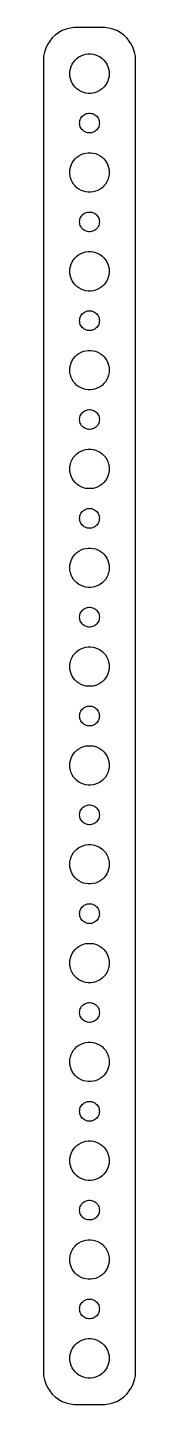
# Model space of a CAD drawing. Extents: x -7 to 7, y -104 to 104.
import ezdxf

# ---------------------------------------------------------------- set-up
doc = ezdxf.new("R2010")
doc.units = 0
doc.layers.get('0').update_dxf_attribs({"linetype": 'CONTINUOUS'})

msp = doc.modelspace()

# ---------------------------------------------------------------- linework, layer by layer
for points in [[(2, -104.49), (2.31395, -104.49), (2.93691, -104.411), (3.54508, -104.255), (4.1289, -104.024), (4.67913, -103.722), (5.18712, -103.353), (5.64484, -102.923), (6.04508, -102.439), (6.38153, -101.909), (6.64888, -101.341), (6.84292, -100.743), (6.96057, -100.127), (7, -99.5), (7, 99.5), (6.96057, 100.127), (6.84292, 100.743), (6.64888, 101.341), (6.38153, 101.909), (6.04508, 102.439), (5.64484, 102.923), (5.18712, 103.353), (4.67913, 103.722), (4.1289, 104.024), (3.54508, 104.255), (2.93691, 104.411), (2.31395, 104.49), (2, 104.49), (2, 104.497), (-2, 104.497), (-2, 104.49), (-2.31395, 104.49), (-2.93691, 104.411), (-3.54508, 104.255), (-4.1289, 104.024), (-4.67913, 103.722), (-5.18712, 103.353), (-5.64484, 102.923), (-6.04508, 102.439), (-6.38153, 101.909), (-6.64888, 101.341), (-6.84292, 100.743), (-6.96057, 100.127), (-7, 99.5), (-7, -99.5), (-6.96057, -100.127), (-6.84292, -100.743), (-6.64888, -101.341), (-6.38153, -101.909), (-6.04508, -102.439), (-5.64484, -102.923), (-5.18712, -103.353), (-4.67913, -103.722), (-4.1289, -104.024), (-3.54508, -104.255), (-2.93691, -104.411), (-2.31395, -104.49), (-2, -104.49), (-2, -104.497), (2, -104.497)], [(-0.188372, 94.5059), (-0.562144, 94.5531), (-0.927051, 94.6468), (-1.27734, 94.7855), (-1.60748, 94.967), (-1.91227, 95.1885), (-2.18691, 95.4464), (-2.42705, 95.7366), (-2.62892, 96.0547), (-2.78933, 96.3956), (-2.90575, 96.7539), (-2.97634, 97.124), (-3, 97.5), (-2.97634, 97.876), (-2.90575, 98.2461), (-2.78933, 98.6044), (-2.62892, 98.9453), (-2.42705, 99.2634), (-2.18691, 99.5536), (-1.91227, 99.8115), (-1.60748, 100.033), (-1.27734, 100.214), (-0.927051, 100.353), (-0.562144, 100.447), (-0.188372, 100.494), (0.188372, 100.494), (0.562144, 100.447), (0.927051, 100.353), (1.27734, 100.214), (1.60748, 100.033), (1.91227, 99.8115), (2.18691, 99.5536), (2.42705, 99.2634), (2.62892, 98.9453), (2.78933, 98.6044), (2.90575, 98.2461), (2.97634, 97.876), (3, 97.5), (2.97634, 97.124), (2.90575, 96.7539), (2.78933, 96.3956), (2.62892, 96.0547), (2.42705, 95.7366), (2.18691, 95.4464), (1.91227, 95.1885), (1.60748, 94.967), (1.27734, 94.7855), (0.927051, 94.6468), (0.562144, 94.5531), (0.188372, 94.5059)], [(-0.094186, 88.503), (-0.281072, 88.5266), (-0.463525, 88.5734), (-0.638669, 88.6428), (-0.80374, 88.7335), (-0.956136, 88.8442), (-1.09345, 88.9732), (-1.21353, 89.1183), (-1.31446, 89.2774), (-1.39466, 89.4478), (-1.45287, 89.627), (-1.48817, 89.812), (-1.5, 90), (-1.48817, 90.188), (-1.45287, 90.373), (-1.39466, 90.5522), (-1.31446, 90.7226), (-1.21353, 90.8817), (-1.09345, 91.0268), (-0.956136, 91.1558), (-0.80374, 91.2665), (-0.638669, 91.3572), (-0.463525, 91.4266), (-0.281072, 91.4734), (-0.094186, 91.497), (0.094186, 91.497), (0.281072, 91.4734), (0.463525, 91.4266), (0.638669, 91.3572), (0.80374, 91.2665), (0.956136, 91.1558), (1.09345, 91.0268), (1.21353, 90.8817), (1.31446, 90.7226), (1.39466, 90.5522), (1.45287, 90.373), (1.48817, 90.188), (1.5, 90), (1.48817, 89.812), (1.45287, 89.627), (1.39466, 89.4478), (1.31446, 89.2774), (1.21353, 89.1183), (1.09345, 88.9732), (0.956136, 88.8442), (0.80374, 88.7335), (0.638669, 88.6428), (0.463525, 88.5734), (0.281072, 88.5266), (0.094186, 88.503)], [(-0.188372, 79.5059), (-0.562144, 79.5531), (-0.927051, 79.6468), (-1.27734, 79.7855), (-1.60748, 79.967), (-1.91227, 80.1885), (-2.18691, 80.4464), (-2.42705, 80.7366), (-2.62892, 81.0547), (-2.78933, 81.3956), (-2.90575, 81.7539), (-2.97634, 82.124), (-3, 82.5), (-2.97634, 82.876), (-2.90575, 83.2461), (-2.78933, 83.6044), (-2.62892, 83.9453), (-2.42705, 84.2634), (-2.18691, 84.5536), (-1.91227, 84.8115), (-1.60748, 85.033), (-1.27734, 85.2145), (-0.927051, 85.3532), (-0.562144, 85.4469), (-0.188372, 85.4941), (0.188372, 85.4941), (0.562144, 85.4469), (0.927051, 85.3532), (1.27734, 85.2145), (1.60748, 85.033), (1.91227, 84.8115), (2.18691, 84.5536), (2.42705, 84.2634), (2.62892, 83.9453), (2.78933, 83.6044), (2.90575, 83.2461), (2.97634, 82.876), (3, 82.5), (2.97634, 82.124), (2.90575, 81.7539), (2.78933, 81.3956), (2.62892, 81.0547), (2.42705, 80.7366), (2.18691, 80.4464), (1.91227, 80.1885), (1.60748, 79.967), (1.27734, 79.7855), (0.927051, 79.6468), (0.562144, 79.5531), (0.188372, 79.5059)], [(-0.094186, 73.503), (-0.281072, 73.5266), (-0.463525, 73.5734), (-0.638669, 73.6428), (-0.80374, 73.7335), (-0.956136, 73.8442), (-1.09345, 73.9732), (-1.21353, 74.1183), (-1.31446, 74.2774), (-1.39466, 74.4478), (-1.45287, 74.627), (-1.48817, 74.812), (-1.5, 75), (-1.48817, 75.188), (-1.45287, 75.373), (-1.39466, 75.5522), (-1.31446, 75.7226), (-1.21353, 75.8817), (-1.09345, 76.0268), (-0.956136, 76.1558), (-0.80374, 76.2665), (-0.638669, 76.3572), (-0.463525, 76.4266), (-0.281072, 76.4734), (-0.094186, 76.497), (0.094186, 76.497), (0.281072, 76.4734), (0.463525, 76.4266), (0.638669, 76.3572), (0.80374, 76.2665), (0.956136, 76.1558), (1.09345, 76.0268), (1.21353, 75.8817), (1.31446, 75.7226), (1.39466, 75.5522), (1.45287, 75.373), (1.48817, 75.188), (1.5, 75), (1.48817, 74.812), (1.45287, 74.627), (1.39466, 74.4478), (1.31446, 74.2774), (1.21353, 74.1183), (1.09345, 73.9732), (0.956136, 73.8442), (0.80374, 73.7335), (0.638669, 73.6428), (0.463525, 73.5734), (0.281072, 73.5266), (0.094186, 73.503)], [(-0.188372, 64.5059), (-0.562144, 64.5531), (-0.927051, 64.6468), (-1.27734, 64.7855), (-1.60748, 64.967), (-1.91227, 65.1885), (-2.18691, 65.4464), (-2.42705, 65.7366), (-2.62892, 66.0547), (-2.78933, 66.3956), (-2.90575, 66.7539), (-2.97634, 67.124), (-3, 67.5), (-2.97634, 67.876), (-2.90575, 68.2461), (-2.78933, 68.6044), (-2.62892, 68.9453), (-2.42705, 69.2634), (-2.18691, 69.5536), (-1.91227, 69.8115), (-1.60748, 70.033), (-1.27734, 70.2145), (-0.927051, 70.3532), (-0.562144, 70.4469), (-0.188372, 70.4941), (0.188372, 70.4941), (0.562144, 70.4469), (0.927051, 70.3532), (1.27734, 70.2145), (1.60748, 70.033), (1.91227, 69.8115), (2.18691, 69.5536), (2.42705, 69.2634), (2.62892, 68.9453), (2.78933, 68.6044), (2.90575, 68.2461), (2.97634, 67.876), (3, 67.5), (2.97634, 67.124), (2.90575, 66.7539), (2.78933, 66.3956), (2.62892, 66.0547), (2.42705, 65.7366), (2.18691, 65.4464), (1.91227, 65.1885), (1.60748, 64.967), (1.27734, 64.7855), (0.927051, 64.6468), (0.562144, 64.5531), (0.188372, 64.5059)], [(-0.094186, 58.503), (-0.281072, 58.5266), (-0.463525, 58.5734), (-0.638669, 58.6428), (-0.80374, 58.7335), (-0.956136, 58.8442), (-1.09345, 58.9732), (-1.21353, 59.1183), (-1.31446, 59.2774), (-1.39466, 59.4478), (-1.45287, 59.627), (-1.48817, 59.812), (-1.5, 60), (-1.48817, 60.188), (-1.45287, 60.373), (-1.39466, 60.5522), (-1.31446, 60.7226), (-1.21353, 60.8817), (-1.09345, 61.0268), (-0.956136, 61.1558), (-0.80374, 61.2665), (-0.638669, 61.3572), (-0.463525, 61.4266), (-0.281072, 61.4734), (-0.094186, 61.497), (0.094186, 61.497), (0.281072, 61.4734), (0.463525, 61.4266), (0.638669, 61.3572), (0.80374, 61.2665), (0.956136, 61.1558), (1.09345, 61.0268), (1.21353, 60.8817), (1.31446, 60.7226), (1.39466, 60.5522), (1.45287, 60.373), (1.48817, 60.188), (1.5, 60), (1.48817, 59.812), (1.45287, 59.627), (1.39466, 59.4478), (1.31446, 59.2774), (1.21353, 59.1183), (1.09345, 58.9732), (0.956136, 58.8442), (0.80374, 58.7335), (0.638669, 58.6428), (0.463525, 58.5734), (0.281072, 58.5266), (0.094186, 58.503)], [(-0.188372, 49.5059), (-0.562144, 49.5531), (-0.927051, 49.6468), (-1.27734, 49.7855), (-1.60748, 49.967), (-1.91227, 50.1885), (-2.18691, 50.4464), (-2.42705, 50.7366), (-2.62892, 51.0547), (-2.78933, 51.3956), (-2.90575, 51.7539), (-2.97634, 52.124), (-3, 52.5), (-2.97634, 52.876), (-2.90575, 53.2461), (-2.78933, 53.6044), (-2.62892, 53.9453), (-2.42705, 54.2634), (-2.18691, 54.5536), (-1.91227, 54.8115), (-1.60748, 55.033), (-1.27734, 55.2145), (-0.927051, 55.3532), (-0.562144, 55.4469), (-0.188372, 55.4941), (0.188372, 55.4941), (0.562144, 55.4469), (0.927051, 55.3532), (1.27734, 55.2145), (1.60748, 55.033), (1.91227, 54.8115), (2.18691, 54.5536), (2.42705, 54.2634), (2.62892, 53.9453), (2.78933, 53.6044), (2.90575, 53.2461), (2.97634, 52.876), (3, 52.5), (2.97634, 52.124), (2.90575, 51.7539), (2.78933, 51.3956), (2.62892, 51.0547), (2.42705, 50.7366), (2.18691, 50.4464), (1.91227, 50.1885), (1.60748, 49.967), (1.27734, 49.7855), (0.927051, 49.6468), (0.562144, 49.5531), (0.188372, 49.5059)], [(-0.094186, 43.503), (-0.281072, 43.5266), (-0.463525, 43.5734), (-0.638669, 43.6428), (-0.80374, 43.7335), (-0.956136, 43.8442), (-1.09345, 43.9732), (-1.21353, 44.1183), (-1.31446, 44.2774), (-1.39466, 44.4478), (-1.45287, 44.627), (-1.48817, 44.812), (-1.5, 45), (-1.48817, 45.188), (-1.45287, 45.373), (-1.39466, 45.5522), (-1.31446, 45.7226), (-1.21353, 45.8817), (-1.09345, 46.0268), (-0.956136, 46.1558), (-0.80374, 46.2665), (-0.638669, 46.3572), (-0.463525, 46.4266), (-0.281072, 46.4734), (-0.094186, 46.497), (0.094186, 46.497), (0.281072, 46.4734), (0.463525, 46.4266), (0.638669, 46.3572), (0.80374, 46.2665), (0.956136, 46.1558), (1.09345, 46.0268), (1.21353, 45.8817), (1.31446, 45.7226), (1.39466, 45.5522), (1.45287, 45.373), (1.48817, 45.188), (1.5, 45), (1.48817, 44.812), (1.45287, 44.627), (1.39466, 44.4478), (1.31446, 44.2774), (1.21353, 44.1183), (1.09345, 43.9732), (0.956136, 43.8442), (0.80374, 43.7335), (0.638669, 43.6428), (0.463525, 43.5734), (0.281072, 43.5266), (0.094186, 43.503)], [(-0.188372, 34.5059), (-0.562144, 34.5531), (-0.927051, 34.6468), (-1.27734, 34.7855), (-1.60748, 34.967), (-1.91227, 35.1885), (-2.18691, 35.4464), (-2.42705, 35.7366), (-2.62892, 36.0547), (-2.78933, 36.3956), (-2.90575, 36.7539), (-2.97634, 37.124), (-3, 37.5), (-2.97634, 37.876), (-2.90575, 38.2461), (-2.78933, 38.6044), (-2.62892, 38.9453), (-2.42705, 39.2634), (-2.18691, 39.5536), (-1.91227, 39.8115), (-1.60748, 40.033), (-1.27734, 40.2145), (-0.927051, 40.3532), (-0.562144, 40.4469), (-0.188372, 40.4941), (0.188372, 40.4941), (0.562144, 40.4469), (0.927051, 40.3532), (1.27734, 40.2145), (1.60748, 40.033), (1.91227, 39.8115), (2.18691, 39.5536), (2.42705, 39.2634), (2.62892, 38.9453), (2.78933, 38.6044), (2.90575, 38.2461), (2.97634, 37.876), (3, 37.5), (2.97634, 37.124), (2.90575, 36.7539), (2.78933, 36.3956), (2.62892, 36.0547), (2.42705, 35.7366), (2.18691, 35.4464), (1.91227, 35.1885), (1.60748, 34.967), (1.27734, 34.7855), (0.927051, 34.6468), (0.562144, 34.5531), (0.188372, 34.5059)], [(-0.094186, 28.503), (-0.281072, 28.5266), (-0.463525, 28.5734), (-0.638669, 28.6428), (-0.80374, 28.7335), (-0.956136, 28.8442), (-1.09345, 28.9732), (-1.21353, 29.1183), (-1.31446, 29.2774), (-1.39466, 29.4478), (-1.45287, 29.627), (-1.48817, 29.812), (-1.5, 30), (-1.48817, 30.188), (-1.45287, 30.373), (-1.39466, 30.5522), (-1.31446, 30.7226), (-1.21353, 30.8817), (-1.09345, 31.0268), (-0.956136, 31.1558), (-0.80374, 31.2665), (-0.638669, 31.3572), (-0.463525, 31.4266), (-0.281072, 31.4734), (-0.094186, 31.497), (0.094186, 31.497), (0.281072, 31.4734), (0.463525, 31.4266), (0.638669, 31.3572), (0.80374, 31.2665), (0.956136, 31.1558), (1.09345, 31.0268), (1.21353, 30.8817), (1.31446, 30.7226), (1.39466, 30.5522), (1.45287, 30.373), (1.48817, 30.188), (1.5, 30), (1.48817, 29.812), (1.45287, 29.627), (1.39466, 29.4478), (1.31446, 29.2774), (1.21353, 29.1183), (1.09345, 28.9732), (0.956136, 28.8442), (0.80374, 28.7335), (0.638669, 28.6428), (0.463525, 28.5734), (0.281072, 28.5266), (0.094186, 28.503)], [(-0.188372, 19.5059), (-0.562144, 19.5531), (-0.927051, 19.6468), (-1.27734, 19.7855), (-1.60748, 19.967), (-1.91227, 20.1885), (-2.18691, 20.4464), (-2.42705, 20.7366), (-2.62892, 21.0547), (-2.78933, 21.3956), (-2.90575, 21.7539), (-2.97634, 22.124), (-3, 22.5), (-2.97634, 22.876), (-2.90575, 23.2461), (-2.78933, 23.6044), (-2.62892, 23.9453), (-2.42705, 24.2634), (-2.18691, 24.5536), (-1.91227, 24.8115), (-1.60748, 25.033), (-1.27734, 25.2145), (-0.927051, 25.3532), (-0.562144, 25.4469), (-0.188372, 25.4941), (0.188372, 25.4941), (0.562144, 25.4469), (0.927051, 25.3532), (1.27734, 25.2145), (1.60748, 25.033), (1.91227, 24.8115), (2.18691, 24.5536), (2.42705, 24.2634), (2.62892, 23.9453), (2.78933, 23.6044), (2.90575, 23.2461), (2.97634, 22.876), (3, 22.5), (2.97634, 22.124), (2.90575, 21.7539), (2.78933, 21.3956), (2.62892, 21.0547), (2.42705, 20.7366), (2.18691, 20.4464), (1.91227, 20.1885), (1.60748, 19.967), (1.27734, 19.7855), (0.927051, 19.6468), (0.562144, 19.5531), (0.188372, 19.5059)], [(-0.094186, 13.503), (-0.281072, 13.5266), (-0.463525, 13.5734), (-0.638669, 13.6428), (-0.80374, 13.7335), (-0.956136, 13.8442), (-1.09345, 13.9732), (-1.21353, 14.1183), (-1.31446, 14.2774), (-1.39466, 14.4478), (-1.45287, 14.627), (-1.48817, 14.812), (-1.5, 15), (-1.48817, 15.188), (-1.45287, 15.373), (-1.39466, 15.5522), (-1.31446, 15.7226), (-1.21353, 15.8817), (-1.09345, 16.0268), (-0.956136, 16.1558), (-0.80374, 16.2665), (-0.638669, 16.3572), (-0.463525, 16.4266), (-0.281072, 16.4734), (-0.094186, 16.497), (0.094186, 16.497), (0.281072, 16.4734), (0.463525, 16.4266), (0.638669, 16.3572), (0.80374, 16.2665), (0.956136, 16.1558), (1.09345, 16.0268), (1.21353, 15.8817), (1.31446, 15.7226), (1.39466, 15.5522), (1.45287, 15.373), (1.48817, 15.188), (1.5, 15), (1.48817, 14.812), (1.45287, 14.627), (1.39466, 14.4478), (1.31446, 14.2774), (1.21353, 14.1183), (1.09345, 13.9732), (0.956136, 13.8442), (0.80374, 13.7335), (0.638669, 13.6428), (0.463525, 13.5734), (0.281072, 13.5266), (0.094186, 13.503)], [(-0.188372, 4.50592), (-0.562144, 4.55314), (-0.927051, 4.64683), (-1.27734, 4.78552), (-1.60748, 4.96702), (-1.91227, 5.18846), (-2.18691, 5.44636), (-2.42705, 5.73664), (-2.62892, 6.05474), (-2.78933, 6.39563), (-2.90575, 6.75393), (-2.97634, 7.124), (-3, 7.5), (-2.97634, 7.876), (-2.90575, 8.24607), (-2.78933, 8.60437), (-2.62892, 8.94526), (-2.42705, 9.26336), (-2.18691, 9.55364), (-1.91227, 9.81154), (-1.60748, 10.033), (-1.27734, 10.2145), (-0.927051, 10.3532), (-0.562144, 10.4469), (-0.188372, 10.4941), (0.188372, 10.4941), (0.562144, 10.4469), (0.927051, 10.3532), (1.27734, 10.2145), (1.60748, 10.033), (1.91227, 9.81154), (2.18691, 9.55364), (2.42705, 9.26336), (2.62892, 8.94526), (2.78933, 8.60437), (2.90575, 8.24607), (2.97634, 7.876), (3, 7.5), (2.97634, 7.124), (2.90575, 6.75393), (2.78933, 6.39563), (2.62892, 6.05474), (2.42705, 5.73664), (2.18691, 5.44636), (1.91227, 5.18846), (1.60748, 4.96702), (1.27734, 4.78552), (0.927051, 4.64683), (0.562144, 4.55314), (0.188372, 4.50592)], [(-0.094186, -1.49704), (-0.281072, -1.47343), (-0.463525, -1.42658), (-0.638669, -1.35724), (-0.80374, -1.26649), (-0.956136, -1.15577), (-1.09345, -1.02682), (-1.21353, -0.881678), (-1.31446, -0.722631), (-1.39466, -0.552187), (-1.45287, -0.373035), (-1.48817, -0.188), (-1.5, 0), (-1.48817, 0.188), (-1.45287, 0.373035), (-1.39466, 0.552187), (-1.31446, 0.722631), (-1.21353, 0.881678), (-1.09345, 1.02682), (-0.956136, 1.15577), (-0.80374, 1.26649), (-0.638669, 1.35724), (-0.463525, 1.42658), (-0.281072, 1.47343), (-0.094186, 1.49704), (0.094186, 1.49704), (0.281072, 1.47343), (0.463525, 1.42658), (0.638669, 1.35724), (0.80374, 1.26649), (0.956136, 1.15577), (1.09345, 1.02682), (1.21353, 0.881678), (1.31446, 0.722631), (1.39466, 0.552187), (1.45287, 0.373035), (1.48817, 0.188), (1.5, 0), (1.48817, -0.188), (1.45287, -0.373035), (1.39466, -0.552187), (1.31446, -0.722631), (1.21353, -0.881678), (1.09345, -1.02682), (0.956136, -1.15577), (0.80374, -1.26649), (0.638669, -1.35724), (0.463525, -1.42658), (0.281072, -1.47343), (0.094186, -1.49704)], [(-0.188372, -10.4941), (-0.562144, -10.4469), (-0.927051, -10.3532), (-1.27734, -10.2145), (-1.60748, -10.033), (-1.91227, -9.81154), (-2.18691, -9.55364), (-2.42705, -9.26336), (-2.62892, -8.94526), (-2.78933, -8.60437), (-2.90575, -8.24607), (-2.97634, -7.876), (-3, -7.5), (-2.97634, -7.124), (-2.90575, -6.75393), (-2.78933, -6.39563), (-2.62892, -6.05474), (-2.42705, -5.73664), (-2.18691, -5.44636), (-1.91227, -5.18846), (-1.60748, -4.96702), (-1.27734, -4.78552), (-0.927051, -4.64683), (-0.562144, -4.55314), (-0.188372, -4.50592), (0.188372, -4.50592), (0.562144, -4.55314), (0.927051, -4.64683), (1.27734, -4.78552), (1.60748, -4.96702), (1.91227, -5.18846), (2.18691, -5.44636), (2.42705, -5.73664), (2.62892, -6.05474), (2.78933, -6.39563), (2.90575, -6.75393), (2.97634, -7.124), (3, -7.5), (2.97634, -7.876), (2.90575, -8.24607), (2.78933, -8.60437), (2.62892, -8.94526), (2.42705, -9.26336), (2.18691, -9.55364), (1.91227, -9.81154), (1.60748, -10.033), (1.27734, -10.2145), (0.927051, -10.3532), (0.562144, -10.4469), (0.188372, -10.4941)], [(-0.094186, -16.497), (-0.281072, -16.4734), (-0.463525, -16.4266), (-0.638669, -16.3572), (-0.80374, -16.2665), (-0.956136, -16.1558), (-1.09345, -16.0268), (-1.21353, -15.8817), (-1.31446, -15.7226), (-1.39466, -15.5522), (-1.45287, -15.373), (-1.48817, -15.188), (-1.5, -15), (-1.48817, -14.812), (-1.45287, -14.627), (-1.39466, -14.4478), (-1.31446, -14.2774), (-1.21353, -14.1183), (-1.09345, -13.9732), (-0.956136, -13.8442), (-0.80374, -13.7335), (-0.638669, -13.6428), (-0.463525, -13.5734), (-0.281072, -13.5266), (-0.094186, -13.503), (0.094186, -13.503), (0.281072, -13.5266), (0.463525, -13.5734), (0.638669, -13.6428), (0.80374, -13.7335), (0.956136, -13.8442), (1.09345, -13.9732), (1.21353, -14.1183), (1.31446, -14.2774), (1.39466, -14.4478), (1.45287, -14.627), (1.48817, -14.812), (1.5, -15), (1.48817, -15.188), (1.45287, -15.373), (1.39466, -15.5522), (1.31446, -15.7226), (1.21353, -15.8817), (1.09345, -16.0268), (0.956136, -16.1558), (0.80374, -16.2665), (0.638669, -16.3572), (0.463525, -16.4266), (0.281072, -16.4734), (0.094186, -16.497)], [(-0.188372, -25.4941), (-0.562144, -25.4469), (-0.927051, -25.3532), (-1.27734, -25.2145), (-1.60748, -25.033), (-1.91227, -24.8115), (-2.18691, -24.5536), (-2.42705, -24.2634), (-2.62892, -23.9453), (-2.78933, -23.6044), (-2.90575, -23.2461), (-2.97634, -22.876), (-3, -22.5), (-2.97634, -22.124), (-2.90575, -21.7539), (-2.78933, -21.3956), (-2.62892, -21.0547), (-2.42705, -20.7366), (-2.18691, -20.4464), (-1.91227, -20.1885), (-1.60748, -19.967), (-1.27734, -19.7855), (-0.927051, -19.6468), (-0.562144, -19.5531), (-0.188372, -19.5059), (0.188372, -19.5059), (0.562144, -19.5531), (0.927051, -19.6468), (1.27734, -19.7855), (1.60748, -19.967), (1.91227, -20.1885), (2.18691, -20.4464), (2.42705, -20.7366), (2.62892, -21.0547), (2.78933, -21.3956), (2.90575, -21.7539), (2.97634, -22.124), (3, -22.5), (2.97634, -22.876), (2.90575, -23.2461), (2.78933, -23.6044), (2.62892, -23.9453), (2.42705, -24.2634), (2.18691, -24.5536), (1.91227, -24.8115), (1.60748, -25.033), (1.27734, -25.2145), (0.927051, -25.3532), (0.562144, -25.4469), (0.188372, -25.4941)], [(-0.094186, -31.497), (-0.281072, -31.4734), (-0.463525, -31.4266), (-0.638669, -31.3572), (-0.80374, -31.2665), (-0.956136, -31.1558), (-1.09345, -31.0268), (-1.21353, -30.8817), (-1.31446, -30.7226), (-1.39466, -30.5522), (-1.45287, -30.373), (-1.48817, -30.188), (-1.5, -30), (-1.48817, -29.812), (-1.45287, -29.627), (-1.39466, -29.4478), (-1.31446, -29.2774), (-1.21353, -29.1183), (-1.09345, -28.9732), (-0.956136, -28.8442), (-0.80374, -28.7335), (-0.638669, -28.6428), (-0.463525, -28.5734), (-0.281072, -28.5266), (-0.094186, -28.503), (0.094186, -28.503), (0.281072, -28.5266), (0.463525, -28.5734), (0.638669, -28.6428), (0.80374, -28.7335), (0.956136, -28.8442), (1.09345, -28.9732), (1.21353, -29.1183), (1.31446, -29.2774), (1.39466, -29.4478), (1.45287, -29.627), (1.48817, -29.812), (1.5, -30), (1.48817, -30.188), (1.45287, -30.373), (1.39466, -30.5522), (1.31446, -30.7226), (1.21353, -30.8817), (1.09345, -31.0268), (0.956136, -31.1558), (0.80374, -31.2665), (0.638669, -31.3572), (0.463525, -31.4266), (0.281072, -31.4734), (0.094186, -31.497)], [(-0.188372, -40.4941), (-0.562144, -40.4469), (-0.927051, -40.3532), (-1.27734, -40.2145), (-1.60748, -40.033), (-1.91227, -39.8115), (-2.18691, -39.5536), (-2.42705, -39.2634), (-2.62892, -38.9453), (-2.78933, -38.6044), (-2.90575, -38.2461), (-2.97634, -37.876), (-3, -37.5), (-2.97634, -37.124), (-2.90575, -36.7539), (-2.78933, -36.3956), (-2.62892, -36.0547), (-2.42705, -35.7366), (-2.18691, -35.4464), (-1.91227, -35.1885), (-1.60748, -34.967), (-1.27734, -34.7855), (-0.927051, -34.6468), (-0.562144, -34.5531), (-0.188372, -34.5059), (0.188372, -34.5059), (0.562144, -34.5531), (0.927051, -34.6468), (1.27734, -34.7855), (1.60748, -34.967), (1.91227, -35.1885), (2.18691, -35.4464), (2.42705, -35.7366), (2.62892, -36.0547), (2.78933, -36.3956), (2.90575, -36.7539), (2.97634, -37.124), (3, -37.5), (2.97634, -37.876), (2.90575, -38.2461), (2.78933, -38.6044), (2.62892, -38.9453), (2.42705, -39.2634), (2.18691, -39.5536), (1.91227, -39.8115), (1.60748, -40.033), (1.27734, -40.2145), (0.927051, -40.3532), (0.562144, -40.4469), (0.188372, -40.4941)], [(-0.094186, -46.497), (-0.281072, -46.4734), (-0.463525, -46.4266), (-0.638669, -46.3572), (-0.80374, -46.2665), (-0.956136, -46.1558), (-1.09345, -46.0268), (-1.21353, -45.8817), (-1.31446, -45.7226), (-1.39466, -45.5522), (-1.45287, -45.373), (-1.48817, -45.188), (-1.5, -45), (-1.48817, -44.812), (-1.45287, -44.627), (-1.39466, -44.4478), (-1.31446, -44.2774), (-1.21353, -44.1183), (-1.09345, -43.9732), (-0.956136, -43.8442), (-0.80374, -43.7335), (-0.638669, -43.6428), (-0.463525, -43.5734), (-0.281072, -43.5266), (-0.094186, -43.503), (0.094186, -43.503), (0.281072, -43.5266), (0.463525, -43.5734), (0.638669, -43.6428), (0.80374, -43.7335), (0.956136, -43.8442), (1.09345, -43.9732), (1.21353, -44.1183), (1.31446, -44.2774), (1.39466, -44.4478), (1.45287, -44.627), (1.48817, -44.812), (1.5, -45), (1.48817, -45.188), (1.45287, -45.373), (1.39466, -45.5522), (1.31446, -45.7226), (1.21353, -45.8817), (1.09345, -46.0268), (0.956136, -46.1558), (0.80374, -46.2665), (0.638669, -46.3572), (0.463525, -46.4266), (0.281072, -46.4734), (0.094186, -46.497)], [(-0.188372, -55.4941), (-0.562144, -55.4469), (-0.927051, -55.3532), (-1.27734, -55.2145), (-1.60748, -55.033), (-1.91227, -54.8115), (-2.18691, -54.5536), (-2.42705, -54.2634), (-2.62892, -53.9453), (-2.78933, -53.6044), (-2.90575, -53.2461), (-2.97634, -52.876), (-3, -52.5), (-2.97634, -52.124), (-2.90575, -51.7539), (-2.78933, -51.3956), (-2.62892, -51.0547), (-2.42705, -50.7366), (-2.18691, -50.4464), (-1.91227, -50.1885), (-1.60748, -49.967), (-1.27734, -49.7855), (-0.927051, -49.6468), (-0.562144, -49.5531), (-0.188372, -49.5059), (0.188372, -49.5059), (0.562144, -49.5531), (0.927051, -49.6468), (1.27734, -49.7855), (1.60748, -49.967), (1.91227, -50.1885), (2.18691, -50.4464), (2.42705, -50.7366), (2.62892, -51.0547), (2.78933, -51.3956), (2.90575, -51.7539), (2.97634, -52.124), (3, -52.5), (2.97634, -52.876), (2.90575, -53.2461), (2.78933, -53.6044), (2.62892, -53.9453), (2.42705, -54.2634), (2.18691, -54.5536), (1.91227, -54.8115), (1.60748, -55.033), (1.27734, -55.2145), (0.927051, -55.3532), (0.562144, -55.4469), (0.188372, -55.4941)], [(-0.094186, -61.497), (-0.281072, -61.4734), (-0.463525, -61.4266), (-0.638669, -61.3572), (-0.80374, -61.2665), (-0.956136, -61.1558), (-1.09345, -61.0268), (-1.21353, -60.8817), (-1.31446, -60.7226), (-1.39466, -60.5522), (-1.45287, -60.373), (-1.48817, -60.188), (-1.5, -60), (-1.48817, -59.812), (-1.45287, -59.627), (-1.39466, -59.4478), (-1.31446, -59.2774), (-1.21353, -59.1183), (-1.09345, -58.9732), (-0.956136, -58.8442), (-0.80374, -58.7335), (-0.638669, -58.6428), (-0.463525, -58.5734), (-0.281072, -58.5266), (-0.094186, -58.503), (0.094186, -58.503), (0.281072, -58.5266), (0.463525, -58.5734), (0.638669, -58.6428), (0.80374, -58.7335), (0.956136, -58.8442), (1.09345, -58.9732), (1.21353, -59.1183), (1.31446, -59.2774), (1.39466, -59.4478), (1.45287, -59.627), (1.48817, -59.812), (1.5, -60), (1.48817, -60.188), (1.45287, -60.373), (1.39466, -60.5522), (1.31446, -60.7226), (1.21353, -60.8817), (1.09345, -61.0268), (0.956136, -61.1558), (0.80374, -61.2665), (0.638669, -61.3572), (0.463525, -61.4266), (0.281072, -61.4734), (0.094186, -61.497)], [(-0.188372, -70.4941), (-0.562144, -70.4469), (-0.927051, -70.3532), (-1.27734, -70.2145), (-1.60748, -70.033), (-1.91227, -69.8115), (-2.18691, -69.5536), (-2.42705, -69.2634), (-2.62892, -68.9453), (-2.78933, -68.6044), (-2.90575, -68.2461), (-2.97634, -67.876), (-3, -67.5), (-2.97634, -67.124), (-2.90575, -66.7539), (-2.78933, -66.3956), (-2.62892, -66.0547), (-2.42705, -65.7366), (-2.18691, -65.4464), (-1.91227, -65.1885), (-1.60748, -64.967), (-1.27734, -64.7855), (-0.927051, -64.6468), (-0.562144, -64.5531), (-0.188372, -64.5059), (0.188372, -64.5059), (0.562144, -64.5531), (0.927051, -64.6468), (1.27734, -64.7855), (1.60748, -64.967), (1.91227, -65.1885), (2.18691, -65.4464), (2.42705, -65.7366), (2.62892, -66.0547), (2.78933, -66.3956), (2.90575, -66.7539), (2.97634, -67.124), (3, -67.5), (2.97634, -67.876), (2.90575, -68.2461), (2.78933, -68.6044), (2.62892, -68.9453), (2.42705, -69.2634), (2.18691, -69.5536), (1.91227, -69.8115), (1.60748, -70.033), (1.27734, -70.2145), (0.927051, -70.3532), (0.562144, -70.4469), (0.188372, -70.4941)], [(-0.094186, -76.497), (-0.281072, -76.4734), (-0.463525, -76.4266), (-0.638669, -76.3572), (-0.80374, -76.2665), (-0.956136, -76.1558), (-1.09345, -76.0268), (-1.21353, -75.8817), (-1.31446, -75.7226), (-1.39466, -75.5522), (-1.45287, -75.373), (-1.48817, -75.188), (-1.5, -75), (-1.48817, -74.812), (-1.45287, -74.627), (-1.39466, -74.4478), (-1.31446, -74.2774), (-1.21353, -74.1183), (-1.09345, -73.9732), (-0.956136, -73.8442), (-0.80374, -73.7335), (-0.638669, -73.6428), (-0.463525, -73.5734), (-0.281072, -73.5266), (-0.094186, -73.503), (0.094186, -73.503), (0.281072, -73.5266), (0.463525, -73.5734), (0.638669, -73.6428), (0.80374, -73.7335), (0.956136, -73.8442), (1.09345, -73.9732), (1.21353, -74.1183), (1.31446, -74.2774), (1.39466, -74.4478), (1.45287, -74.627), (1.48817, -74.812), (1.5, -75), (1.48817, -75.188), (1.45287, -75.373), (1.39466, -75.5522), (1.31446, -75.7226), (1.21353, -75.8817), (1.09345, -76.0268), (0.956136, -76.1558), (0.80374, -76.2665), (0.638669, -76.3572), (0.463525, -76.4266), (0.281072, -76.4734), (0.094186, -76.497)], [(-0.188372, -85.4941), (-0.562144, -85.4469), (-0.927051, -85.3532), (-1.27734, -85.2145), (-1.60748, -85.033), (-1.91227, -84.8115), (-2.18691, -84.5536), (-2.42705, -84.2634), (-2.62892, -83.9453), (-2.78933, -83.6044), (-2.90575, -83.2461), (-2.97634, -82.876), (-3, -82.5), (-2.97634, -82.124), (-2.90575, -81.7539), (-2.78933, -81.3956), (-2.62892, -81.0547), (-2.42705, -80.7366), (-2.18691, -80.4464), (-1.91227, -80.1885), (-1.60748, -79.967), (-1.27734, -79.7855), (-0.927051, -79.6468), (-0.562144, -79.5531), (-0.188372, -79.5059), (0.188372, -79.5059), (0.562144, -79.5531), (0.927051, -79.6468), (1.27734, -79.7855), (1.60748, -79.967), (1.91227, -80.1885), (2.18691, -80.4464), (2.42705, -80.7366), (2.62892, -81.0547), (2.78933, -81.3956), (2.90575, -81.7539), (2.97634, -82.124), (3, -82.5), (2.97634, -82.876), (2.90575, -83.2461), (2.78933, -83.6044), (2.62892, -83.9453), (2.42705, -84.2634), (2.18691, -84.5536), (1.91227, -84.8115), (1.60748, -85.033), (1.27734, -85.2145), (0.927051, -85.3532), (0.562144, -85.4469), (0.188372, -85.4941)], [(-0.094186, -91.497), (-0.281072, -91.4734), (-0.463525, -91.4266), (-0.638669, -91.3572), (-0.80374, -91.2665), (-0.956136, -91.1558), (-1.09345, -91.0268), (-1.21353, -90.8817), (-1.31446, -90.7226), (-1.39466, -90.5522), (-1.45287, -90.373), (-1.48817, -90.188), (-1.5, -90), (-1.48817, -89.812), (-1.45287, -89.627), (-1.39466, -89.4478), (-1.31446, -89.2774), (-1.21353, -89.1183), (-1.09345, -88.9732), (-0.956136, -88.8442), (-0.80374, -88.7335), (-0.638669, -88.6428), (-0.463525, -88.5734), (-0.281072, -88.5266), (-0.094186, -88.503), (0.094186, -88.503), (0.281072, -88.5266), (0.463525, -88.5734), (0.638669, -88.6428), (0.80374, -88.7335), (0.956136, -88.8442), (1.09345, -88.9732), (1.21353, -89.1183), (1.31446, -89.2774), (1.39466, -89.4478), (1.45287, -89.627), (1.48817, -89.812), (1.5, -90), (1.48817, -90.188), (1.45287, -90.373), (1.39466, -90.5522), (1.31446, -90.7226), (1.21353, -90.8817), (1.09345, -91.0268), (0.956136, -91.1558), (0.80374, -91.2665), (0.638669, -91.3572), (0.463525, -91.4266), (0.281072, -91.4734), (0.094186, -91.497)], [(-0.188372, -100.494), (-0.562144, -100.447), (-0.927051, -100.353), (-1.27734, -100.214), (-1.60748, -100.033), (-1.91227, -99.8115), (-2.18691, -99.5536), (-2.42705, -99.2634), (-2.62892, -98.9453), (-2.78933, -98.6044), (-2.90575, -98.2461), (-2.97634, -97.876), (-3, -97.5), (-2.97634, -97.124), (-2.90575, -96.7539), (-2.78933, -96.3956), (-2.62892, -96.0547), (-2.42705, -95.7366), (-2.18691, -95.4464), (-1.91227, -95.1885), (-1.60748, -94.967), (-1.27734, -94.7855), (-0.927051, -94.6468), (-0.562144, -94.5531), (-0.188372, -94.5059), (0.188372, -94.5059), (0.562144, -94.5531), (0.927051, -94.6468), (1.27734, -94.7855), (1.60748, -94.967), (1.91227, -95.1885), (2.18691, -95.4464), (2.42705, -95.7366), (2.62892, -96.0547), (2.78933, -96.3956), (2.90575, -96.7539), (2.97634, -97.124), (3, -97.5), (2.97634, -97.876), (2.90575, -98.2461), (2.78933, -98.6044), (2.62892, -98.9453), (2.42705, -99.2634), (2.18691, -99.5536), (1.91227, -99.8115), (1.60748, -100.033), (1.27734, -100.214), (0.927051, -100.353), (0.562144, -100.447), (0.188372, -100.494)]]:
    msp.add_lwpolyline(points, close=True)

doc.saveas('drawing.dxf')
